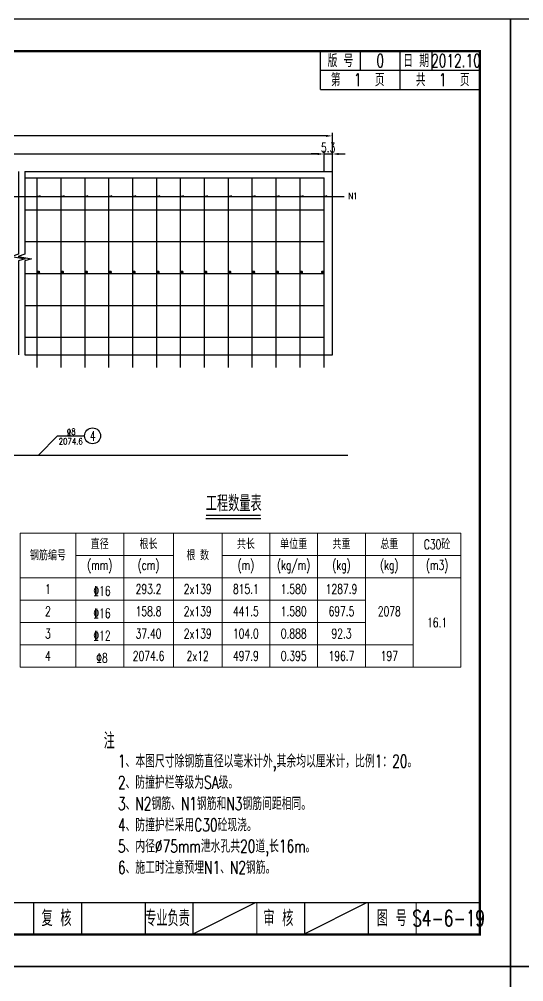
# Model space of a CAD drawing. Header units: millimetres. Extents: x -51 to 12129, y -1309 to -715.
# Drawn here: x 8615.2 to 8773.5, y -1016.5 to -714.7 of the extents above; entities that cross this region are included whole.
import ezdxf
from ezdxf.enums import TextEntityAlignment as Align

# ---------------------------------------------------------------- set-up
doc = ezdxf.new("R2010")
doc.units = ezdxf.units.MM
doc.header["$LTSCALE"] = 0.25
doc.layers.add('TEXT', color=7, linetype='Continuous', lineweight=18)
for name, color, linetype in [('图框', 7, 'Continuous'), ('文字', 7, 'Continuous'), ('标注', 4, 'Continuous'), ('次轮廓线', 7, 'Continuous'), ('结构', 7, 'Continuous'), ('表格', 7, 'Continuous'), ('钢筋', 6, 'Continuous')]:
    doc.layers.add(name, color=color, linetype=linetype)
doc.styles.get("Standard").update_dxf_attribs({"font": 'simplex1.shx', "width": 0.7, "bigfont": 'hztxt.shx'})
doc.styles.add('TEXT', font='simplex1.shx', dxfattribs={"width": 0.7, "bigfont": 'hztxt.shx'})
doc.dimstyles.new('比例1：20', dxfattribs={"dimtxt": 3, "dimasz": 2, "dimexe": 1, "dimexo": 2, "dimgap": 0.5, "dimtad": 1, "dimlfac": 2, "dimzin": 13, "dimdsep": 46, "dimtxsty": 'Standard', "dimcen": -0.09, "dimclrd": 256, "dimclre": 256, "dimclrt": 7, "dimaunit": 1, "dimadec": 0, "dimazin": 0, "dimtfac": 0.0005, "dimtix": 1, "dimtmove": 2, "dimatfit": 3, "dimldrblk": 'DIM', "dimfxl": 0, "dimtolj": 1, "dimtzin": 13, "dimarcsym": 0})
doc.dimstyles.new('比例：1：10', dxfattribs={"dimscale": 0, "dimtxt": 3, "dimasz": 2, "dimexe": 1, "dimexo": 1, "dimgap": 0.5, "dimtad": 1, "dimdec": 1, "dimzin": 9, "dimdsep": 46, "dimtxsty": 'Standard', "dimcen": 0.5, "dimclrd": 256, "dimclre": 256, "dimclrt": 256, "dimadec": 1, "dimazin": 2, "dimtfac": 1, "dimtdec": 1, "dimtix": 1, "dimtmove": 2, "dimatfit": 3, "dimfxl": 0, "dimtolj": 1, "dimtzin": 0, "dimlwd": -1, "dimlwe": -1, "dimarcsym": 0})

# ---------------------------------------------------------------- blocks, each defined once
blk = doc.blocks.new('*D545')
at = {"layer": 'Defpoints', "color": 0, "linetype": 'Continuous'}
for p in [(8713.49, -756.91), (8710.84, -764.39), (8713.49, -764.39)]:
    blk.add_point(p, dxfattribs=at)
at = {"layer": '标注', "linetype": 'Continuous', "lineweight": -2}
for p, q in [((8708.84, -756.91), (8706.84, -756.91)), ((8710.84, -762.39), (8710.84, -755.91)), ((8710.84, -756.91), (8713.49, -756.91)), ((8713.49, -762.39), (8713.49, -755.91)), ((8715.49, -756.91), (8717.49, -756.91))]:
    blk.add_line(p, q, dxfattribs=at)
at = {"layer": '标注', "linetype": 'Continuous'}
for points in [[(8708.84, -756.57), (8708.84, -757.24), (8710.84, -756.91)], [(8715.49, -756.57), (8715.49, -757.24), (8713.49, -756.91)]]:
    blk.add_solid(points, dxfattribs=at)
at = {"layer": '标注', "color": 7, "linetype": 'Continuous', "insert": (8712.17, -754.91), "char_height": 3, "attachment_point": 5}
blk.add_mtext('\\A1;5.3', dxfattribs=at)
blk = doc.blocks.new('DIM')
blk.add_lwpolyline([(-1, -0.1, 0.2, 0, 0), (0, 0, 0, 0, 0)], format="xyseb")
blk = doc.blocks.new('*D546')
at = {"layer": 'Defpoints', "color": 0, "linetype": 'Continuous'}
for p in [(8710.84, -756.91), (8438.24, -764.39), (8710.84, -764.39)]:
    blk.add_point(p, dxfattribs=at)
at = {"layer": '标注', "linetype": 'Continuous', "lineweight": -2}
for p, q in [((8438.24, -762.39), (8438.24, -755.91)), ((8440.24, -756.91), (8708.84, -756.91)), ((8710.84, -762.39), (8710.84, -755.91))]:
    blk.add_line(p, q, dxfattribs=at)
at = {"layer": '标注', "linetype": 'Continuous'}
for points in [[(8440.24, -756.57), (8440.24, -757.24), (8438.24, -756.91)], [(8708.84, -756.57), (8708.84, -757.24), (8710.84, -756.91)]]:
    blk.add_solid(points, dxfattribs=at)
at = {"layer": '标注', "color": 7, "linetype": 'Continuous', "insert": (8574.54, -754.91), "char_height": 3, "attachment_point": 5}
blk.add_mtext('\\A1;138x15', dxfattribs=at)
blk = doc.blocks.new('*D547')
at = {"layer": 'Defpoints', "color": 0, "linetype": 'Continuous'}
for p in [(8435.59, -751.23), (8435.59, -762.39), (8713.49, -762.39)]:
    blk.add_point(p, dxfattribs=at)
at = {"layer": '标注', "linetype": 'Continuous', "lineweight": -2}
for p, q in [((8435.59, -757.23), (8435.59, -750.23)), ((8711.49, -751.23), (8437.59, -751.23)), ((8713.49, -757.23), (8713.49, -750.23))]:
    blk.add_line(p, q, dxfattribs=at)
at = {"layer": '标注', "linetype": 'Continuous'}
for points in [[(8437.59, -750.9), (8437.59, -751.56), (8435.59, -751.23)], [(8711.49, -750.9), (8711.49, -751.56), (8713.49, -751.23)]]:
    blk.add_solid(points, dxfattribs=at)
at = {"layer": '标注', "color": 7, "linetype": 'Continuous', "insert": (8574.54, -749.23), "char_height": 3, "attachment_point": 5}
blk.add_mtext('\\A1;2080.6', dxfattribs=at)
blk = doc.blocks.new('*D623')
at = {"layer": 'Defpoints', "color": 0}
for p in [(9055.62, -765.21), (8391.45, -775.21), (9037.91, -775.21)]:
    blk.add_point(p, dxfattribs=at)
at = {"layer": '标注'}
for p, q in [((9043.91, -765.21), (9036.91, -765.21)), ((9037.91, -767.21), (9037.91, -773.21)), ((9031.91, -775.21), (9038.91, -775.21))]:
    blk.add_line(p, q, dxfattribs=at)
for points in [[(9037.58, -767.21), (9038.24, -767.21), (9037.91, -765.21)], [(9037.58, -773.21), (9038.24, -773.21), (9037.91, -775.21)]]:
    blk.add_solid(points, dxfattribs=at)
at = {"layer": '标注', "insert": (9035.91, -770.21), "char_height": 3, "attachment_point": 5, "rotation": 90}
blk.add_mtext('\\A1;10', dxfattribs=at)
blk = doc.blocks.new('*D624')
at = {"layer": 'Defpoints', "color": 0}
for p in [(9055.62, -775.21), (8391.45, -777.21), (9037.91, -777.21)]:
    blk.add_point(p, dxfattribs=at)
at = {"layer": '标注'}
for p, q in [((9037.91, -773.21), (9037.91, -771.21)), ((9043.91, -775.21), (9036.91, -775.21)), ((9037.91, -775.21), (9037.91, -777.21)), ((9031.91, -777.21), (9038.91, -777.21)), ((9037.91, -779.21), (9037.91, -781.21))]:
    blk.add_line(p, q, dxfattribs=at)
for points in [[(9037.58, -773.21), (9038.24, -773.21), (9037.91, -775.21)], [(9037.58, -779.21), (9038.24, -779.21), (9037.91, -777.21)]]:
    blk.add_solid(points, dxfattribs=at)
at = {"layer": '标注', "insert": (9035.91, -776.21), "char_height": 3, "attachment_point": 5, "rotation": 90}
blk.add_mtext('\\A1;2', dxfattribs=at)
blk = doc.blocks.new('*D627')
at = {"layer": 'Defpoints', "color": 0}
for p in [(9053.04, -788.21), (8388.88, -870.21), (9037.91, -870.21)]:
    blk.add_point(p, dxfattribs=at)
at = {"layer": '标注'}
for p, q in [((9043.91, -788.21), (9036.91, -788.21)), ((9037.91, -790.21), (9037.91, -868.21)), ((9031.91, -870.21), (9038.91, -870.21))]:
    blk.add_line(p, q, dxfattribs=at)
for points in [[(9037.58, -790.21), (9038.24, -790.21), (9037.91, -788.21)], [(9037.58, -868.21), (9038.24, -868.21), (9037.91, -870.21)]]:
    blk.add_solid(points, dxfattribs=at)
at = {"layer": '标注', "insert": (9035.91, -829.21), "char_height": 3, "attachment_point": 5, "rotation": 90}
blk.add_mtext('\\A1;82', dxfattribs=at)
blk = doc.blocks.new('*D628')
at = {"layer": 'Defpoints', "color": 0}
for p in [(9053.04, -870.21), (8388.88, -888.21), (9037.91, -888.21)]:
    blk.add_point(p, dxfattribs=at)
at = {"layer": '标注'}
for p, q in [((9043.91, -870.21), (9036.91, -870.21)), ((9037.91, -872.21), (9037.91, -886.21)), ((9031.91, -888.21), (9038.91, -888.21))]:
    blk.add_line(p, q, dxfattribs=at)
for points in [[(9037.58, -872.21), (9038.24, -872.21), (9037.91, -870.21)], [(9037.58, -886.21), (9038.24, -886.21), (9037.91, -888.21)]]:
    blk.add_solid(points, dxfattribs=at)
at = {"layer": '标注', "insert": (9035.91, -879.21), "char_height": 3, "attachment_point": 5, "rotation": 90}
blk.add_mtext('\\A1;18', dxfattribs=at)
blk = doc.blocks.new('*D635')
at = {"layer": 'Defpoints', "color": 0}
for p in [(9119.88, -912.96), (8455.72, -914.96), (9138.76, -914.96)]:
    blk.add_point(p, dxfattribs=at)
at = {"layer": '标注'}
for p, q in [((9138.76, -910.96), (9138.76, -908.96)), ((9132.76, -912.96), (9139.76, -912.96)), ((9138.76, -912.96), (9138.76, -914.96)), ((9132.76, -914.96), (9139.76, -914.96)), ((9138.76, -916.96), (9138.76, -918.96))]:
    blk.add_line(p, q, dxfattribs=at)
for points in [[(9138.42, -910.96), (9139.09, -910.96), (9138.76, -912.96)], [(9138.42, -916.96), (9139.09, -916.96), (9138.76, -914.96)]]:
    blk.add_solid(points, dxfattribs=at)
at = {"layer": '标注', "insert": (9136.76, -913.96), "char_height": 3, "attachment_point": 5, "rotation": 90}
blk.add_mtext('\\A1;2', dxfattribs=at)
blk = doc.blocks.new('*D636')
at = {"layer": 'Defpoints', "color": 0}
for p in [(9120.05, -792.96), (8455.88, -795.96), (9133.16, -795.96)]:
    blk.add_point(p, dxfattribs=at)
at = {"layer": '标注'}
for p, q in [((9133.16, -790.96), (9133.16, -788.96)), ((9127.16, -792.96), (9134.16, -792.96)), ((9133.16, -792.96), (9133.16, -795.96)), ((9127.16, -795.96), (9134.16, -795.96)), ((9133.16, -797.96), (9133.16, -799.96))]:
    blk.add_line(p, q, dxfattribs=at)
for points in [[(9132.83, -790.96), (9133.49, -790.96), (9133.16, -792.96)], [(9132.83, -797.96), (9133.49, -797.96), (9133.16, -795.96)]]:
    blk.add_solid(points, dxfattribs=at)
at = {"layer": '标注', "insert": (9131.16, -794.46), "char_height": 3, "attachment_point": 5, "rotation": 90}
blk.add_mtext('\\A1;3', dxfattribs=at)
blk = doc.blocks.new('*D702')
at = {"layer": 'Defpoints', "color": 0}
for p in [(9248.86, -814.23), (8584.69, -822.23), (9226.99, -822.23)]:
    blk.add_point(p, dxfattribs=at)
at = {"layer": '标注'}
for p, q in [((9232.99, -814.23), (9225.99, -814.23)), ((9226.99, -816.23), (9226.99, -820.23)), ((9220.99, -822.23), (9227.99, -822.23))]:
    blk.add_line(p, q, dxfattribs=at)
for points in [[(9226.66, -816.23), (9227.33, -816.23), (9226.99, -814.23)], [(9226.66, -820.23), (9227.33, -820.23), (9226.99, -822.23)]]:
    blk.add_solid(points, dxfattribs=at)
at = {"layer": '标注', "insert": (9224.99, -818.23), "char_height": 3, "attachment_point": 5, "rotation": 90}
blk.add_mtext('\\A1;8', dxfattribs=at)
blk = doc.blocks.new('*D770')
at = {"layer": 'Defpoints', "color": 0}
for p in [(8569.8, -962.17), (8573.63, -962.17), (9246.97, -960.17)]:
    blk.add_point(p, dxfattribs=at)
at = {"layer": '标注'}
for p, q in [((8569.8, -958.17), (8569.8, -956.17)), ((8575.8, -960.17), (8568.8, -960.17)), ((8572.63, -962.17), (8568.8, -962.17)), ((8569.8, -960.17), (8569.8, -962.17)), ((8569.8, -964.17), (8569.8, -966.17))]:
    blk.add_line(p, q, dxfattribs=at)
for points in [[(8569.46, -958.17), (8570.13, -958.17), (8569.8, -960.17)], [(8569.46, -964.17), (8570.13, -964.17), (8569.8, -962.17)]]:
    blk.add_solid(points, dxfattribs=at)
at = {"layer": '标注', "insert": (8567.8, -961.17), "char_height": 3, "attachment_point": 5, "rotation": 90}
blk.add_mtext('\\A1;2', dxfattribs=at)
blk = doc.blocks.new('*D771')
at = {"layer": 'Defpoints', "color": 0}
for p in [(9246.97, -962.17), (8569.8, -965.17), (8573.63, -965.17)]:
    blk.add_point(p, dxfattribs=at)
at = {"layer": '标注'}
for p, q in [((8569.8, -960.17), (8569.8, -958.17)), ((8575.8, -962.17), (8568.8, -962.17)), ((8569.8, -962.17), (8569.8, -965.17)), ((8572.63, -965.17), (8568.8, -965.17)), ((8569.8, -967.17), (8569.8, -969.17))]:
    blk.add_line(p, q, dxfattribs=at)
for points in [[(8569.46, -960.17), (8570.13, -960.17), (8569.8, -962.17)], [(8569.46, -967.17), (8570.13, -967.17), (8569.8, -965.17)]]:
    blk.add_solid(points, dxfattribs=at)
at = {"layer": '标注', "insert": (8567.8, -963.67), "char_height": 3, "attachment_point": 5, "rotation": 90}
blk.add_mtext('\\A1;3', dxfattribs=at)
blk = doc.blocks.new('*D772')
at = {"layer": 'Defpoints', "color": 0}
for p in [(9246.97, -965.17), (8569.8, -970.17), (8573.63, -970.17)]:
    blk.add_point(p, dxfattribs=at)
at = {"layer": '标注'}
for p, q in [((8575.8, -965.17), (8568.8, -965.17)), ((8569.8, -967.17), (8569.8, -968.17)), ((8572.63, -970.17), (8568.8, -970.17))]:
    blk.add_line(p, q, dxfattribs=at)
for points in [[(8569.46, -967.17), (8570.13, -967.17), (8569.8, -965.17)], [(8569.46, -968.17), (8570.13, -968.17), (8569.8, -970.17)]]:
    blk.add_solid(points, dxfattribs=at)
at = {"layer": '标注', "insert": (8567.8, -967.67), "char_height": 3, "attachment_point": 5, "rotation": 90}
blk.add_mtext('\\A1;5', dxfattribs=at)
blk = doc.blocks.new('series')
at = {"width": 0.75}
for tag, height, p in [('页码', 4, (-35, -19)), ('图名', 5, (-220, -282)), ('图号', 5, (-20, -282))]:
    blk.add_attdef(tag, text='', height=height, dxfattribs=at).set_placement(p, align=Align.MIDDLE_CENTER)
blk = doc.blocks.new('123')
at = {"layer": '图框', "color": 2}
blk.add_lwpolyline([(369.33, -1011.65), (369.33, -714.65), (-50.67, -714.65), (-50.67, -1011.65)], close=True, dxfattribs=at)

msp = doc.modelspace()

# ---------------------------------------------------------------- linework, layer by layer
for p, q in [((8673.76587, -871.20244), (8690.97714, -871.20244)), ((8669.33091, -1001.65472), (8689.33091, -991.65472)), ((8704.33091, -1001.65472), (8724.33091, -991.65472))]:
    msp.add_line(p, q)
at = {"const_width": 0.7}
msp.add_lwpolyline([(8379.75412, -1001.65471), (8759.75412, -1001.65471), (8759.75412, -724.65471), (8379.75412, -724.65471)], close=True, dxfattribs=at)
at = {"const_width": 0.4}
for points in [[(8673.76587, -870.20244), (8690.97714, -870.20244)], [(8379.75412, -991.65471), (8759.75412, -991.65471)], [(8654.75412, -1001.65471), (8654.75412, -991.65471)], [(8669.75412, -1001.65471), (8669.75412, -991.65471)], [(8689.75412, -1001.65471), (8689.75412, -991.65471)], [(8704.75412, -1001.65471), (8704.75412, -991.65471)], [(8724.75412, -1001.65471), (8724.75412, -991.65471)], [(8739.75412, -1001.65471), (8739.75412, -991.65471)]]:
    msp.add_lwpolyline(points, dxfattribs=at)
at = {"layer": '图框', "const_width": 0.4}
for points in [[(8619.75412, -1001.65471), (8619.75412, -991.65471)], [(8634.75412, -1001.65471), (8634.75412, -991.65471)], [(8654.75412, -1001.65471), (8654.75412, -991.65471)]]:
    msp.add_lwpolyline(points, dxfattribs=at)
at = {"layer": '文字'}
msp.add_circle((8638.20588, -845.28895), 2.5, dxfattribs=at)
at = {"layer": '标注'}
for p, q in [((8438.23934, -770.24411), (8717.13195, -770.24411)), ((8620.84372, -770.24411), (8621.87634, -769.89833)), ((8628.34372, -770.24411), (8629.37634, -769.89833)), ((8635.84372, -770.24411), (8636.87634, -769.89833)), ((8643.34372, -770.24411), (8644.37634, -769.89833)), ((8650.84372, -770.24411), (8651.87634, -769.89833)), ((8658.34372, -770.24411), (8659.37634, -769.89833)), ((8665.84372, -770.24411), (8666.87634, -769.89833)), ((8673.34372, -770.24411), (8674.37634, -769.89833)), ((8680.84372, -770.24411), (8681.87634, -769.89833)), ((8688.34372, -770.24411), (8689.37634, -769.89833)), ((8695.84372, -770.24411), (8696.87634, -769.89833)), ((8703.34372, -770.24411), (8704.37634, -769.89833)), ((8710.84372, -770.24411), (8711.87634, -769.89833)), ((8621.19453, -851.34182), (8627.24739, -845.28895)), ((8627.24739, -845.28895), (8635.70588, -845.28895))]:
    msp.add_line(p, q, dxfattribs=at)
at = {"layer": '次轮廓线'}
for p, q in [((8709.75412, -736.65471), (8709.75412, -724.65471)), ((8722.25412, -730.65471), (8722.25412, -724.65471)), ((8734.75412, -730.65471), (8734.75412, -724.65471)), ((8744.75412, -730.65471), (8744.75412, -724.65471)), ((8709.75412, -730.65471), (8759.75412, -730.65471)), ((8734.75412, -736.65471), (8734.75412, -730.65471)), ((8709.75412, -736.65471), (8759.75412, -736.65471))]:
    msp.add_line(p, q, dxfattribs=at)
at = {"layer": '次轮廓线', "ltscale": 2}
for points in [[(8614.94348, -762.38864), (8614.94348, -788.35861), (8612.84348, -789.05861), (8617.04348, -789.75861), (8614.94348, -790.45861), (8614.94348, -819.88864)], [(8616.94348, -762.38864), (8616.94348, -788.35861), (8614.84348, -789.05861), (8619.04348, -789.75861), (8616.94348, -790.45861), (8616.94348, -819.88864)]]:
    msp.add_lwpolyline(points, dxfattribs=at)
at = {"layer": '结构'}
for p, q in [((8616.94348, -762.38864), (8713.49372, -762.38864)), ((8713.49372, -819.88864), (8713.49372, -762.38864)), ((8616.94348, -819.88864), (8713.49372, -819.88864))]:
    msp.add_line(p, q, dxfattribs=at)
at = {"layer": '表格', "color": 1, "lineweight": 0}
for p, q in [((8615.44619, -875.81814), (8632.97831, -875.81814)), ((8615.44619, -875.81814), (8615.44619, -882.81814)), ((8632.97831, -875.81814), (8647.97831, -875.81814)), ((8647.97831, -875.81814), (8663.58307, -875.81814)), ((8663.58307, -875.81814), (8678.83041, -875.81814)), ((8678.83041, -875.81814), (8693.83041, -875.81814)), ((8693.83041, -875.81814), (8708.83041, -875.81814)), ((8708.83041, -875.81814), (8723.83041, -875.81814)), ((8723.83041, -875.81814), (8738.83041, -875.81814)), ((8738.83041, -875.81814), (8753.83041, -875.81814)), ((8753.83041, -875.81814), (8753.83041, -882.81814)), ((8615.44619, -882.81814), (8615.44619, -889.81814)), ((8753.83041, -882.81814), (8753.83041, -889.81814)), ((8615.44619, -889.81814), (8615.44619, -896.81814)), ((8753.83041, -889.81814), (8753.83041, -896.81814)), ((8615.44619, -896.81814), (8615.44619, -903.81814)), ((8753.83041, -896.81814), (8753.83041, -903.81814)), ((8615.44619, -903.81814), (8615.44619, -910.81814)), ((8753.83041, -903.81814), (8753.83041, -910.81814)), ((8615.44619, -910.81814), (8615.44619, -917.81814)), ((8753.83041, -910.81814), (8753.83041, -917.81814)), ((8615.44619, -917.81814), (8632.97831, -917.81814)), ((8632.97831, -917.81814), (8647.97831, -917.81814)), ((8647.97831, -917.81814), (8663.58307, -917.81814)), ((8663.58307, -917.81814), (8678.83041, -917.81814)), ((8678.83041, -917.81814), (8693.83041, -917.81814)), ((8693.83041, -917.81814), (8708.83041, -917.81814)), ((8708.83041, -917.81814), (8723.83041, -917.81814)), ((8723.83041, -917.81814), (8738.83041, -917.81814)), ((8738.83041, -917.81814), (8753.83041, -917.81814))]:
    msp.add_line(p, q, dxfattribs=at)
at = {"layer": '表格', "color": 7, "lineweight": 0}
for p, q in [((8632.97831, -875.81814), (8632.97831, -882.81814)), ((8647.97831, -875.81814), (8647.97831, -882.81814)), ((8663.58307, -875.81814), (8663.58307, -882.81814)), ((8678.83041, -875.81814), (8678.83041, -882.81814)), ((8693.83041, -875.81814), (8693.83041, -882.81814)), ((8708.83041, -875.81814), (8708.83041, -882.81814)), ((8723.83041, -875.81814), (8723.83041, -882.81814)), ((8738.83041, -875.81814), (8738.83041, -882.81814)), ((8632.97831, -882.81814), (8632.97831, -889.81814)), ((8647.97831, -882.81814), (8647.97831, -889.81814)), ((8663.58307, -882.81814), (8663.58307, -889.81814)), ((8678.83041, -882.81814), (8678.83041, -889.81814)), ((8693.83041, -882.81814), (8693.83041, -889.81814)), ((8708.83041, -882.81814), (8708.83041, -889.81814)), ((8723.83041, -882.81814), (8723.83041, -889.81814)), ((8738.83041, -882.81814), (8738.83041, -889.81814)), ((8632.97831, -889.81814), (8632.97831, -896.81814)), ((8647.97831, -889.81814), (8647.97831, -896.81814)), ((8663.58307, -889.81814), (8663.58307, -896.81814)), ((8678.83041, -889.81814), (8678.83041, -896.81814)), ((8693.83041, -889.81814), (8693.83041, -896.81814)), ((8708.83041, -889.81814), (8708.83041, -896.81814)), ((8723.83041, -889.81814), (8723.83041, -896.81814)), ((8738.83041, -889.81814), (8738.83041, -896.81814)), ((8615.44619, -896.81814), (8632.97831, -896.81814)), ((8632.97831, -896.81814), (8647.97831, -896.81814)), ((8632.97831, -896.81814), (8632.97831, -903.81814)), ((8647.97831, -896.81814), (8663.58307, -896.81814)), ((8647.97831, -896.81814), (8647.97831, -903.81814)), ((8663.58307, -896.81814), (8678.83041, -896.81814)), ((8663.58307, -896.81814), (8663.58307, -903.81814)), ((8678.83041, -896.81814), (8693.83041, -896.81814)), ((8678.83041, -896.81814), (8678.83041, -903.81814)), ((8693.83041, -896.81814), (8708.83041, -896.81814)), ((8693.83041, -896.81814), (8693.83041, -903.81814)), ((8708.83041, -896.81814), (8723.83041, -896.81814)), ((8708.83041, -896.81814), (8708.83041, -903.81814)), ((8723.83041, -896.81814), (8723.83041, -903.81814)), ((8738.83041, -896.81814), (8738.83041, -903.81814)), ((8615.44619, -903.81814), (8632.97831, -903.81814)), ((8632.97831, -903.81814), (8647.97831, -903.81814)), ((8632.97831, -903.81814), (8632.97831, -910.81814)), ((8647.97831, -903.81814), (8663.58307, -903.81814)), ((8647.97831, -903.81814), (8647.97831, -910.81814)), ((8663.58307, -903.81814), (8678.83041, -903.81814)), ((8663.58307, -903.81814), (8663.58307, -910.81814)), ((8678.83041, -903.81814), (8693.83041, -903.81814)), ((8678.83041, -903.81814), (8678.83041, -910.81814)), ((8693.83041, -903.81814), (8708.83041, -903.81814)), ((8693.83041, -903.81814), (8693.83041, -910.81814)), ((8708.83041, -903.81814), (8723.83041, -903.81814)), ((8708.83041, -903.81814), (8708.83041, -910.81814)), ((8723.83041, -903.81814), (8723.83041, -910.81814)), ((8738.83041, -903.81814), (8738.83041, -910.81814)), ((8615.44619, -910.81814), (8632.97831, -910.81814)), ((8632.97831, -910.81814), (8647.97831, -910.81814)), ((8632.97831, -910.81814), (8632.97831, -917.81814)), ((8647.97831, -910.81814), (8663.58307, -910.81814)), ((8647.97831, -910.81814), (8647.97831, -917.81814)), ((8663.58307, -910.81814), (8678.83041, -910.81814)), ((8663.58307, -910.81814), (8663.58307, -917.81814)), ((8678.83041, -910.81814), (8693.83041, -910.81814)), ((8678.83041, -910.81814), (8678.83041, -917.81814)), ((8693.83041, -910.81814), (8708.83041, -910.81814)), ((8693.83041, -910.81814), (8693.83041, -917.81814)), ((8708.83041, -910.81814), (8723.83041, -910.81814)), ((8708.83041, -910.81814), (8708.83041, -917.81814)), ((8723.83041, -910.81814), (8738.83041, -910.81814)), ((8723.83041, -910.81814), (8723.83041, -917.81814)), ((8738.83041, -910.81814), (8738.83041, -917.81814))]:
    msp.add_line(p, q, dxfattribs=at)
at = {"layer": '表格', "color": 8, "lineweight": 0}
for p, q in [((8632.97831, -882.81814), (8647.97831, -882.81814)), ((8647.97831, -882.81814), (8663.58307, -882.81814)), ((8678.83041, -882.81814), (8693.83041, -882.81814)), ((8693.83041, -882.81814), (8708.83041, -882.81814)), ((8708.83041, -882.81814), (8723.83041, -882.81814)), ((8723.83041, -882.81814), (8738.83041, -882.81814)), ((8738.83041, -882.81814), (8753.83041, -882.81814))]:
    msp.add_line(p, q, dxfattribs=at)
at = {"layer": '表格', "lineweight": 0}
for p, q in [((8615.44619, -889.81814), (8632.97831, -889.81814)), ((8632.97831, -889.81814), (8647.97831, -889.81814)), ((8647.97831, -889.81814), (8663.58307, -889.81814)), ((8663.58307, -889.81814), (8678.83041, -889.81814)), ((8678.83041, -889.81814), (8693.83041, -889.81814)), ((8693.83041, -889.81814), (8708.83041, -889.81814)), ((8708.83041, -889.81814), (8723.83041, -889.81814)), ((8723.83041, -889.81814), (8738.83041, -889.81814)), ((8738.83041, -889.81814), (8753.83041, -889.81814))]:
    msp.add_line(p, q, dxfattribs=at)
at = {"layer": '钢筋'}
for p, q in [((8616.94348, -764.38864), (8710.84372, -764.38864)), ((8620.84372, -823.88864), (8620.84372, -764.38864)), ((8628.34372, -823.88864), (8628.34372, -764.38864)), ((8635.84372, -823.88864), (8635.84372, -764.38864)), ((8643.34372, -823.88864), (8643.34372, -764.38864)), ((8650.84372, -823.88864), (8650.84372, -764.38864)), ((8658.34372, -823.88864), (8658.34372, -764.38864)), ((8665.84372, -823.88864), (8665.84372, -764.38864)), ((8673.34372, -823.88864), (8673.34372, -764.38864)), ((8680.84372, -823.88864), (8680.84372, -764.38864)), ((8688.34372, -823.88864), (8688.34372, -764.38864)), ((8695.84372, -823.88864), (8695.84372, -764.38864)), ((8703.34372, -823.88864), (8703.34372, -764.38864)), ((8710.84372, -823.88864), (8710.84372, -764.38864)), ((8616.94348, -774.38864), (8710.84372, -774.38864)), ((8616.94348, -784.38864), (8710.84372, -784.38864)), ((8616.94348, -794.38864), (8710.84372, -794.38864)), ((8616.94348, -804.38864), (8710.84372, -804.38864)), ((8616.94348, -814.38864), (8710.84372, -814.38864)), ((8593.37451, -851.34182), (8718.34372, -851.34182))]:
    msp.add_line(p, q, dxfattribs=at)
at = {"layer": '钢筋', "const_width": 0.5}
for points in [[(8621.01844, -793.95834, 1), (8621.51844, -793.95834, 1)], [(8628.51844, -793.95834, 1), (8629.01844, -793.95834, 1)], [(8636.01844, -793.95834, 1), (8636.51844, -793.95834, 1)], [(8643.51844, -793.95834, 1), (8644.01844, -793.95834, 1)], [(8651.01844, -793.95834, 1), (8651.51844, -793.95834, 1)], [(8658.51844, -793.95834, 1), (8659.01844, -793.95834, 1)], [(8666.01844, -793.95834, 1), (8666.51844, -793.95834, 1)], [(8673.51844, -793.95834, 1), (8674.01844, -793.95834, 1)], [(8681.01844, -793.95834, 1), (8681.51844, -793.95834, 1)], [(8688.51844, -793.95834, 1), (8689.01844, -793.95834, 1)], [(8696.01844, -793.95834, 1), (8696.51844, -793.95834, 1)], [(8703.51844, -793.95834, 1), (8704.01844, -793.95834, 1)], [(8710.15093, -793.95834, 1), (8710.65093, -793.95834, 1)]]:
    msp.add_lwpolyline(points, format="xyb", close=True, dxfattribs=at)

# ---------------------------------------------------------------- block references
ref = msp.add_blockref('series', (8769.75412, -714.65471))
ref.add_attrib('页码', '第  1  页    共  1  页', dxfattribs={"height": 4, "width": 0.75}).set_placement((8734.75412, -733.65471), align=Align.MIDDLE_CENTER)
at = {"layer": '标注'}
for p in [(8400, 0), (8820, 0), (8400, -297), (8820, -297)]:
    msp.add_blockref('123', p, dxfattribs=at)

# ---------------------------------------------------------------- texts
at = {"width": 0.7}
msp.add_text('注', height=5, dxfattribs=at).set_placement((8641.69165, -943.42817))
for s, p in [('专业负责', (8661.74435, -996.56012)), ('审 核', (8696.51815, -996.56012)), ('图 号', (8732.13732, -996.56012)), ('S4-6-19', (8749.95697, -996.56014))]:
    msp.add_text(s, height=5, dxfattribs=at).set_placement(p, align=Align.MIDDLE_CENTER)
at = {"insert": (8646.15465, -945.30298), "char_height": 4, "width": 133.6074435, "attachment_point": 1}
msp.add_mtext('1、本图尺寸除钢筋直径以毫米计外,其余均以厘米计，比例1：20。\\P2、防撞护栏等级为SA级。\\P3、N2钢筋、N1钢筋和N3钢筋间距相同。\\P4、防撞护栏采用C30砼现浇。\\P5、内径%%C75mm泄水孔共20道,长16m。\\P6、施工时注意预埋N1、N2钢筋。', dxfattribs=at)
at = {"layer": 'TEXT', "linetype": 'Continuous', "style": 'TEXT', "width": 0.8}
msp.add_text('N1', height=2, dxfattribs=at).set_placement((8718.50809, -771.11152))
at = {"layer": 'TEXT', "style": 'TEXT', "width": 0.8}
for s, p in [('%%1318', (8631.52109, -844.96825)), ('2074.6', (8631.35848, -848.02067))]:
    msp.add_text(s, height=2, dxfattribs=at).set_placement(p, align=Align.CENTER)
at = {"layer": '图框', "width": 0.7}
msp.add_text('复 核', height=5, dxfattribs=at).set_placement((8626.8936, -996.56012), align=Align.MIDDLE_CENTER)
at = {"layer": '文字', "width": 0.7}
for s, height, p in [('版 号', 4, (8716.00412, -727.65471)), ('0', 4, (8728.50412, -727.65471)), ('日 期', 4, (8739.75412, -727.65471)), ('2012.10', 4, (8752.25412, -727.65471)), ('4', 3, (8638.25504, -845.31293))]:
    msp.add_text(s, height=height, dxfattribs=at).set_placement(p, align=Align.MIDDLE_CENTER)
at = {"layer": '文字', "color": 7, "width": 0.7}
msp.add_text('工程数量表', height=5, dxfattribs=at).set_placement((8682.50502, -866.46741), align=Align.MIDDLE_CENTER)
at = {"layer": '表格', "width": 0.7}
for s, p in [('%%13216', (8638.46764, -895.41867)), ('%%13216', (8638.46764, -902.41867)), ('%%13212', (8638.46764, -909.41867)), ('%%1318', (8639.36892, -916.41867))]:
    msp.add_text(s, height=3, dxfattribs=at).set_placement(p)
at = {"layer": '表格', "char_height": 3, "attachment_point": 5}
for s, insert, width in [('直径', (8640.47831, -879.31814), 12), ('根长', (8655.78069, -879.31814), 12.604762), ('共长', (8686.33041, -879.31814), 12), ('单位重', (8701.33041, -879.31814), 12), ('共重', (8716.33041, -879.31814), 12), ('总重', (8731.33041, -879.31814), 12), ('C30砼', (8746.33041, -879.31814), 12), ('钢筋编号', (8624.21225, -882.81814), 14.5321207), ('根 数', (8671.20674, -882.81814), 12.2473403), ('(mm)', (8640.47831, -886.31814), 12), ('(cm)', (8655.78069, -886.31814), 12.604762), ('(m)', (8686.33041, -886.31814), 12), ('(kg/m)', (8701.33041, -886.31814), 12), ('(kg)', (8716.33041, -886.31814), 12), ('(kg)', (8731.33041, -886.31814), 12), ('(m3)', (8746.33041, -886.31814), 12), ('1', (8624.21225, -893.31814), 14.5321207), ('293.2', (8655.78069, -893.31814), 12.604762), ('2x139', (8671.20674, -893.31814), 12.2473403), ('815.1', (8686.33041, -893.31814), 12), ('1.580', (8701.33041, -893.31814), 12), ('1287.9', (8716.33041, -893.31814), 12), ('2', (8624.21225, -900.31814), 14.5321207), ('158.8', (8655.78069, -900.31814), 12.604762), ('2x139', (8671.20674, -900.31814), 12.2473403), ('441.5', (8686.33041, -900.31814), 12), ('1.580', (8701.33041, -900.31814), 12), ('697.5', (8716.33041, -900.31814), 12), ('2078', (8731.33041, -900.31814), 12), ('16.1', (8746.33041, -903.81814), 12), ('3', (8624.21225, -907.31814), 14.5321207), ('37.40', (8655.78069, -907.31814), 12.604762), ('2x139', (8671.20674, -907.31814), 12.2473403), ('104.0', (8686.33041, -907.31814), 12), ('0.888', (8701.33041, -907.31814), 12), ('92.3', (8716.33041, -907.31814), 12), ('4', (8624.21225, -914.31814), 14.5321207), ('2074.6', (8655.78069, -914.31814), 12.604762), ('2x12', (8671.20674, -914.31814), 12.2473403), ('497.9', (8686.33041, -914.31814), 12), ('0.395', (8701.33041, -914.31814), 12), ('196.7', (8716.33041, -914.31814), 12), ('197', (8731.33041, -914.31814), 12)]:
    msp.add_mtext(s, dxfattribs=dict(at, insert=insert, width=width))

# ---------------------------------------------------------------- dimensions: what is measured, and where the dimension line sits
at = {"layer": '标注', "linetype": 'Continuous'}
for base, p1, p2, text, picture, middle in [((8435.58934, -751.22958), (8713.49372, -762.38864), (8435.58934, -762.38864), '2080.6', '*D547', (8574.54153, -749.22958)), ((8710.84372, -756.90683), (8438.23934, -764.38864), (8710.84372, -764.38864), '138x15', '*D546', (8574.54153, -754.90683))]:
    dim = msp.add_linear_dim(base=base, p1=p1, p2=p2, text=text, dimstyle='比例1：20', dxfattribs=at)
    dim.commit()
    dim.dimension.update_dxf_attribs({"geometry": picture, "text_midpoint": middle})
dim = msp.add_linear_dim(base=(8713.49372, -756.90683), p1=(8710.84372, -764.38864), p2=(8713.49372, -764.38864), dimstyle='比例1：20', dxfattribs=at)
dim.commit()
dim.dimension.update_dxf_attribs({"geometry": '*D545', "text_midpoint": (8712.16872, -754.90683)})
at = {"layer": '标注'}
for base, p1, p2, picture, middle in [((9037.91018, -775.20929), (9055.61634, -765.20929), (8391.4517, -775.20929), '*D623', (9035.91018, -770.20929)), ((9037.91018, -777.20929), (9055.61634, -775.20929), (8391.4517, -777.20929), '*D624', (9035.91018, -776.20929)), ((9037.91018, -870.20929), (9053.04028, -788.20929), (8388.87564, -870.20929), '*D627', (9035.91018, -829.20929)), ((9133.1609, -795.95642), (9120.04738, -792.95642), (8455.88274, -795.95642), '*D636', (9131.1609, -794.45642)), ((9226.9928, -822.22868), (9248.85895, -814.22868), (8584.69431, -822.22868), '*D702', (9224.9928, -818.22868)), ((9037.91018, -888.20929), (9053.04028, -870.20929), (8388.87564, -888.20929), '*D628', (9035.91018, -879.20929)), ((9138.75512, -914.95642), (9119.88347, -912.95642), (8455.71883, -914.95642), '*D635', (9136.75512, -913.95642)), ((8569.79748, -962.17181), (9246.9725, -960.17181), (8573.62948, -962.17181), '*D770', (8567.79748, -961.17181)), ((8569.79748, -965.17181), (9246.9725, -962.17181), (8573.62948, -965.17181), '*D771', (8567.79748, -963.67181)), ((8569.79748, -970.17181), (9246.9725, -965.17181), (8573.62948, -970.17181), '*D772', (8567.79748, -967.67181))]:
    dim = msp.add_linear_dim(base=base, p1=p1, p2=p2, angle=90, dimstyle='比例：1：10', override={"dimscale": 1}, dxfattribs=at)
    dim.commit()
    dim.dimension.update_dxf_attribs({"geometry": picture, "text_midpoint": middle})

doc.saveas('drawing.dxf')
